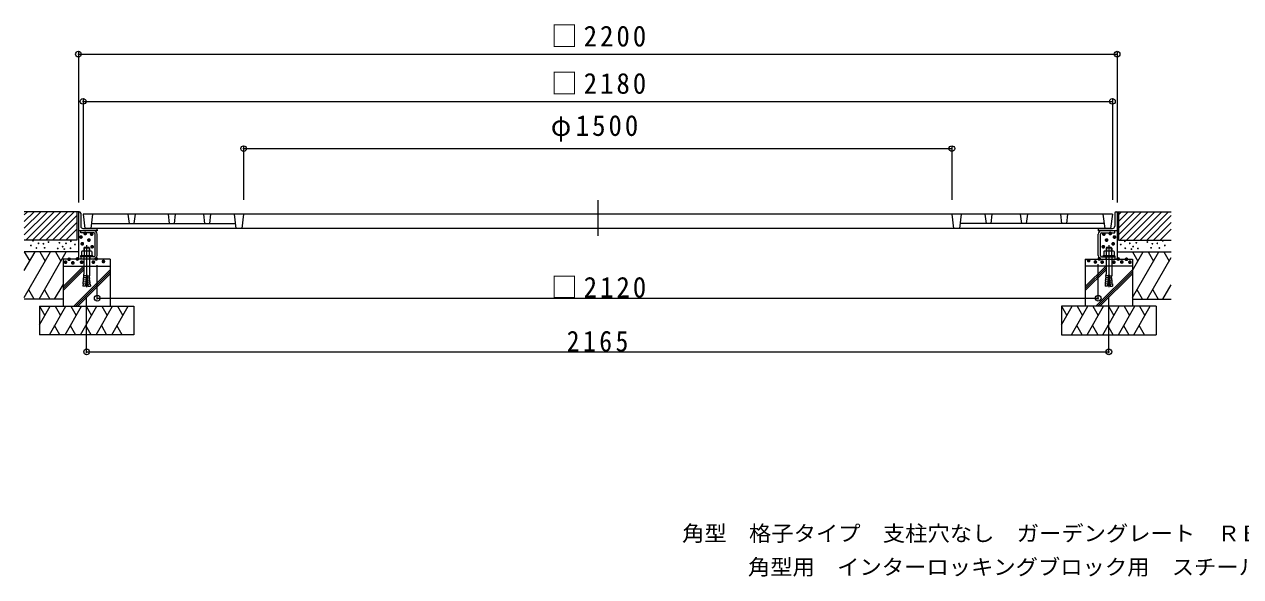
# Model space of a CAD drawing. Units: millimetres at full size, sheet at 1:15; details may follow other scales. Extents: x -2648 to 2841, y -2054 to 1725.
# Drawn here: x -2648 to -71, y -2054 to -885 of the extents above; entities that cross this region are included whole.
import ezdxf
from ezdxf.enums import TextEntityAlignment as Align

# ---------------------------------------------------------------- set-up
doc = ezdxf.new("R2010")
doc.units = ezdxf.units.MM
doc.header["$LTSCALE"] = 15
doc.header["$PDMODE"] = 32
doc.header["$PDSIZE"] = 12
for name, pattern in [('CHAIN1', [8, 5, -1, 1, -1]), ('CHAIN2', [12, 9, -1, 1, -1]), ('DASHED3', [4, 3, -1])]:
    doc.linetypes.add(name, pattern=pattern)
for name, color, linetype, lineweight in [('0-0', 3, 'Continuous', 9), ('0-1', 2, 'Continuous', 9), ('0-3', 6, 'Continuous', 9), ('0-4', 6, 'Continuous', 9), ('0-6', 6, 'Continuous', 9)]:
    doc.layers.add(name, color=color, linetype=linetype, lineweight=lineweight)
doc.layers.add('F-4', color=7, linetype='Continuous')
doc.layers.add('F-F', color=7, linetype='Continuous')
doc.styles.add('ＭＳ ゴシック', font='')
doc.styles.get('ＭＳ ゴシック').set_extended_font_data('MS Gothic')

msp = doc.modelspace()

# ---------------------------------------------------------------- linework, layer by layer
at = {"layer": '0-0'}
for p, q in [((-2523.05, -1287.09), (-2519.36, -1317.09)), ((-343.04, -1287.09), (-2523.05, -1287.09)), ((-2503.04, -1287.09), (-2506.73, -1317.09)), ((-2428.04, -1287.09), (-2425.59, -1307.09)), ((-2413.04, -1287.09), (-2415.5, -1307.09)), ((-2343.04, -1287.09), (-2340.59, -1307.09)), ((-2328.04, -1287.09), (-2330.5, -1307.09)), ((-2268.05, -1287.09), (-2265.59, -1307.09)), ((-2253.05, -1287.09), (-2255.5, -1307.09)), ((-2203.05, -1287.09), (-2199.36, -1317.09)), ((-2183.04, -1287.09), (-2186.73, -1317.09)), ((-683.04, -1287.09), (-679.36, -1317.09)), ((-663.04, -1287.09), (-666.73, -1317.09)), ((-613.04, -1287.09), (-610.59, -1307.09)), ((-598.04, -1287.09), (-600.5, -1307.09)), ((-538.04, -1287.09), (-535.59, -1307.09)), ((-523.04, -1287.09), (-525.5, -1307.09)), ((-453.04, -1287.09), (-450.59, -1307.09)), ((-438.04, -1287.09), (-440.5, -1307.09)), ((-363.04, -1287.09), (-359.36, -1317.09)), ((-343.04, -1287.09), (-346.73, -1317.09)), ((-2505.5, -1307.09), (-2200.59, -1307.09)), ((-360.59, -1307.09), (-665.5, -1307.09)), ((-346.73, -1317.09), (-2519.36, -1317.09))]:
    msp.add_line(p, q, dxfattribs=at)
at = {"layer": '0-1', "linetype": 'CHAIN1'}
msp.add_line((-1433.04, -1257.61), (-1433.04, -1339.55), dxfattribs=at)
at = {"layer": '0-1'}
for p, q in [((-2533.05, -1282.09), (-2533.05, -1322.09)), ((-2531.04, -1282.09), (-2533.05, -1282.09)), ((-2528.05, -1285.09), (-2528.05, -1312.59)), ((-338.05, -1285.09), (-338.05, -1312.59)), ((-335.05, -1282.09), (-333.05, -1282.09)), ((-333.05, -1282.09), (-333.05, -1322.09)), ((-2528.04, -1326.59), (-2528.04, -1322.09)), ((-2500.29, -1326.59), (-2528.04, -1326.59)), ((-2523.55, -1317.09), (-2496.04, -1317.09)), ((-2497.54, -1374.84), (-2497.54, -1329.34)), ((-2493.05, -1320.09), (-2493.05, -1322.09)), ((-2493.04, -1374.84), (-2493.04, -1329.34)), ((-373.05, -1320.09), (-373.05, -1322.09)), ((-333.05, -1322.09), (-373.05, -1322.09)), ((-373.05, -1374.84), (-373.05, -1329.34)), ((-370.14, -1317.09), (-342.55, -1317.09)), ((-368.55, -1374.84), (-368.55, -1329.34)), ((-365.8, -1326.59), (-338.05, -1326.59)), ((-338.05, -1326.59), (-338.05, -1322.09)), ((-333.05, -1322.09), (-333.05, -1382.09)), ((-2507.34, -1365.29), (-2523.75, -1365.29)), ((-2520.6, -1357.94), (-2521.55, -1358.88)), ((-2509.55, -1358.88), (-2521.55, -1358.88)), ((-2521.55, -1358.88), (-2521.55, -1365.29)), ((-2520.6, -1357.94), (-2520.6, -1365.29)), ((-2510.49, -1357.94), (-2520.6, -1357.94)), ((-2510.49, -1357.94), (-2510.49, -1365.29)), ((-2510.49, -1357.94), (-2509.55, -1358.88)), ((-2509.55, -1358.88), (-2509.55, -1365.29)), ((-342.34, -1365.29), (-358.75, -1365.29)), ((-355.6, -1357.94), (-356.55, -1358.88)), ((-344.55, -1358.88), (-356.55, -1358.88)), ((-356.55, -1358.88), (-356.55, -1365.29)), ((-355.6, -1357.94), (-355.6, -1365.29)), ((-345.49, -1357.94), (-355.6, -1357.94)), ((-345.49, -1357.94), (-345.49, -1365.29)), ((-345.49, -1357.94), (-344.55, -1358.88)), ((-344.55, -1358.88), (-344.55, -1365.29)), ((-2502.55, -1375.29), (-2528.55, -1375.29)), ((-2528.55, -1375.29), (-2528.55, -1377.59)), ((-2502.55, -1377.59), (-2528.55, -1377.59)), ((-2500.29, -1377.59), (-2528.04, -1377.59)), ((-2528.04, -1377.59), (-2528.04, -1382.09)), ((-2500.29, -1382.09), (-2528.04, -1382.09)), ((-2526.5, -1366.42), (-2526.5, -1375.29)), ((-2521.55, -1377.59), (-2521.55, -1413.76)), ((-2521.01, -1366.42), (-2521.01, -1375.29)), ((-2510.08, -1366.42), (-2510.08, -1375.29)), ((-2509.55, -1377.59), (-2509.55, -1413.76)), ((-2504.6, -1366.42), (-2504.6, -1375.29)), ((-2502.55, -1375.29), (-2502.55, -1377.59)), ((-365.8, -1377.59), (-338.05, -1377.59)), ((-365.8, -1382.09), (-338.05, -1382.09)), ((-337.55, -1375.29), (-363.55, -1375.29)), ((-363.55, -1375.29), (-363.55, -1377.59)), ((-337.55, -1377.59), (-363.55, -1377.59)), ((-361.5, -1366.42), (-361.5, -1375.29)), ((-356.55, -1377.59), (-356.55, -1413.76)), ((-356.01, -1366.42), (-356.01, -1375.29)), ((-345.08, -1366.42), (-345.08, -1375.29)), ((-344.55, -1377.59), (-344.55, -1413.76)), ((-339.6, -1366.42), (-339.6, -1375.29)), ((-338.05, -1377.59), (-338.05, -1382.09)), ((-337.55, -1375.29), (-337.55, -1377.59)), ((-2514.95, -1415.79), (-2516.15, -1415.79)), ((-349.95, -1415.79), (-351.15, -1415.79)), ((-2523.23, -1434.85), (-2523.62, -1439.23)), ((-2517.85, -1435.32), (-2523.23, -1434.85)), ((-2517.47, -1430.93), (-2522.85, -1430.46)), ((-2522.64, -1434.9), (-2522.85, -1430.46)), ((-2517.09, -1426.55), (-2522.47, -1426.08)), ((-2522.25, -1430.52), (-2522.47, -1426.08)), ((-2516.7, -1422.17), (-2522.08, -1421.7)), ((-2521.87, -1426.13), (-2522.08, -1421.7)), ((-2516.32, -1417.78), (-2521.7, -1417.31)), ((-2521.48, -1421.75), (-2521.7, -1417.31)), ((-2514.77, -1417.78), (-2509.39, -1417.31)), ((-2514.39, -1422.17), (-2509.01, -1421.7)), ((-2514, -1426.55), (-2508.62, -1426.08)), ((-2513.62, -1430.93), (-2508.24, -1430.46)), ((-2513.24, -1435.32), (-2507.86, -1434.85)), ((-2509.61, -1421.75), (-2509.39, -1417.31)), ((-2509.22, -1426.13), (-2509.01, -1421.7)), ((-2508.84, -1430.52), (-2508.62, -1426.08)), ((-2508.46, -1434.9), (-2508.24, -1430.46)), ((-2507.86, -1434.85), (-2507.47, -1439.23)), ((-358.23, -1434.85), (-358.62, -1439.23)), ((-352.85, -1435.32), (-358.23, -1434.85)), ((-352.47, -1430.93), (-357.85, -1430.46)), ((-357.64, -1434.9), (-357.85, -1430.46)), ((-352.09, -1426.55), (-357.47, -1426.08)), ((-357.25, -1430.52), (-357.47, -1426.08)), ((-351.7, -1422.17), (-357.08, -1421.7)), ((-356.87, -1426.13), (-357.08, -1421.7)), ((-351.32, -1417.78), (-356.7, -1417.31)), ((-356.49, -1421.75), (-356.7, -1417.31)), ((-349.77, -1417.78), (-344.39, -1417.31)), ((-349.39, -1422.17), (-344.01, -1421.7)), ((-349, -1426.55), (-343.63, -1426.08)), ((-348.62, -1430.93), (-343.24, -1430.46)), ((-348.24, -1435.32), (-342.86, -1434.85)), ((-344.61, -1421.75), (-344.39, -1417.31)), ((-344.22, -1426.13), (-344.01, -1421.7)), ((-343.84, -1430.52), (-343.63, -1426.08)), ((-343.46, -1434.9), (-343.24, -1430.46)), ((-342.86, -1434.85), (-342.47, -1439.23))]:
    msp.add_line(p, q, dxfattribs=at)
at = {"layer": '0-1', "linetype": 'CHAIN2'}
for p, q in [((-2515.55, -1352.52), (-2515.55, -1441.79)), ((-350.55, -1352.52), (-350.55, -1441.79)), ((-2515.55, -1371.76), (-2515.55, -1385.97)), ((-2515.55, -1371.76), (-2515.55, -1385.97)), ((-2515.54, -1371.76), (-2515.54, -1385.97)), ((-2515.54, -1371.76), (-2515.54, -1385.97)), ((-350.55, -1371.76), (-350.55, -1385.97)), ((-350.55, -1371.76), (-350.55, -1385.97)), ((-350.55, -1371.76), (-350.55, -1385.97))]:
    msp.add_line(p, q, dxfattribs=at)
at = {"layer": '0-1', "linetype": 'DASHED3'}
for p, q in [((-2509.04, -1377.59), (-2509.04, -1382.09)), ((-2509.04, -1377.59), (-2509.04, -1382.09)), ((-357.05, -1377.59), (-357.05, -1382.09))]:
    msp.add_line(p, q, dxfattribs=at)
at = {"layer": '0-1'}
for points in [[(-2493.05, -1322.09), (-2532.4, -1322.09), (-2533.05, -1322.09), (-2533.05, -1382.09)], [(-2516.15, -1415.79), (-2518.24, -1439.7), (-2523.62, -1439.23)], [(-2514.95, -1415.79), (-2512.85, -1439.7), (-2507.47, -1439.23)], [(-351.15, -1415.79), (-353.24, -1439.7), (-358.62, -1439.23)], [(-349.95, -1415.79), (-347.85, -1439.7), (-342.47, -1439.23)]]:
    msp.add_lwpolyline(points, dxfattribs=at)
for centre, radius, start, end in [((-2531.04, -1285.09), 3, 0, 90), ((-335.05, -1285.09), 3, 90, 180), ((-2523.55, -1312.59), 4.5, 180, 270), ((-342.55, -1312.59), 4.5, 270, 0), ((-2500.29, -1329.34), 7.25, 0, 90), ((-2500.29, -1329.34), 2.75, 0, 90), ((-2496.04, -1320.09), 3, 0, 90), ((-370.05, -1320.09), 3, 90, 180), ((-365.8, -1329.34), 7.25, 90, 180), ((-365.8, -1329.34), 2.75, 90, 180), ((-2523.75, -1369.2), 3.9, 45.36182, 134.6387), ((-2515.55, -1379.12), 13.83, 66.7197, 113.2802), ((-2507.34, -1369.2), 3.9, 45.36104, 134.6387), ((-358.75, -1369.19), 3.9, 45.36182, 134.6387), ((-350.55, -1379.12), 13.83, 66.7197, 113.2802), ((-342.34, -1369.19), 3.9, 45.36104, 134.6387), ((-2500.29, -1374.84), 2.75, 270, 0), ((-2500.29, -1374.84), 7.25, 270, 0), ((-365.8, -1374.84), 7.25, 180, 270), ((-365.8, -1374.84), 2.75, 180, 270), ((-2564.01, -1413.7), 42.47, 355.12158, 359.91591), ((-2467.08, -1413.7), 42.47, 180.08409, 184.87842), ((-399.01, -1413.7), 42.47, 355.12158, 359.91591), ((-302.08, -1413.7), 42.47, 180.08409, 184.87842)]:
    msp.add_arc(centre, radius, start, end, dxfattribs=at)
at = {"layer": '0-3'}
for p, q in [((-2647.52, -1367.09), (-2636.2, -1386.71)), ((-2647.52, -1406.32), (-2624.87, -1367.09)), ((-2647.52, -1463.64), (-2591.78, -1367.09)), ((-2616.42, -1467.09), (-2558.68, -1367.09)), ((-2614.43, -1367.09), (-2603.1, -1386.71)), ((-2581.33, -1367.09), (-2570.01, -1386.71)), ((-300.55, -1367.09), (-289.22, -1386.71)), ((-300.55, -1406.32), (-277.9, -1367.09)), ((-300.55, -1463.64), (-244.8, -1367.09)), ((-269.44, -1467.09), (-218.57, -1378.98)), ((-267.45, -1367.09), (-256.13, -1386.71)), ((-234.36, -1367.09), (-223.03, -1386.71)), ((-2565.55, -1440.43), (-2522.21, -1397.09)), ((-2565.55, -1444.67), (-2521.55, -1400.67)), ((-2565.55, -1448.92), (-2521.55, -1404.92)), ((-2542.97, -1482.09), (-2465.55, -1404.67)), ((-2538.73, -1482.09), (-2465.55, -1408.91)), ((-2534.48, -1482.09), (-2465.55, -1413.15)), ((-400.55, -1440.43), (-357.21, -1397.09)), ((-400.55, -1444.67), (-356.55, -1400.67)), ((-400.55, -1448.92), (-356.55, -1404.92)), ((-377.97, -1482.09), (-300.55, -1404.67)), ((-373.73, -1482.09), (-300.55, -1408.91)), ((-369.48, -1482.09), (-300.55, -1413.15)), ((-2583.33, -1467.09), (-2565.55, -1436.3)), ((-236.35, -1467.09), (-218.57, -1436.3)), ((-2626.44, -1467.09), (-2637.79, -1447.44)), ((-2604.69, -1447.44), (-2593.35, -1467.09)), ((-279.46, -1467.09), (-290.81, -1447.44)), ((-257.72, -1447.44), (-246.37, -1467.09)), ((-2615.55, -1482.09), (-2604.22, -1501.71)), ((-2615.55, -1521.32), (-2592.9, -1482.09)), ((-2594.44, -1542.09), (-2559.8, -1482.09)), ((-2582.45, -1482.09), (-2571.13, -1501.71)), ((-2561.35, -1542.09), (-2526.71, -1482.09)), ((-2549.36, -1482.09), (-2538.03, -1501.71)), ((-2528.48, -1542.09), (-2493.83, -1482.09)), ((-2516.49, -1482.09), (-2505.16, -1501.71)), ((-2495.38, -1542.09), (-2460.74, -1482.09)), ((-2483.39, -1482.09), (-2472.07, -1501.71)), ((-2462.51, -1542.09), (-2427.87, -1482.09)), ((-2450.52, -1482.09), (-2439.19, -1501.71)), ((-450.55, -1482.09), (-439.22, -1501.71)), ((-450.55, -1521.32), (-427.9, -1482.09)), ((-429.44, -1542.09), (-394.8, -1482.09)), ((-417.45, -1482.09), (-406.13, -1501.71)), ((-396.35, -1542.09), (-361.71, -1482.09)), ((-384.36, -1482.09), (-373.03, -1501.71)), ((-363.48, -1542.09), (-328.83, -1482.09)), ((-351.49, -1482.09), (-340.16, -1501.71)), ((-330.38, -1542.09), (-295.74, -1482.09)), ((-318.39, -1482.09), (-307.07, -1501.71)), ((-297.51, -1542.09), (-262.87, -1482.09)), ((-285.52, -1482.09), (-274.19, -1501.71)), ((-2572.19, -1542.09), (-2583.32, -1522.82)), ((-2550.22, -1522.82), (-2539.1, -1542.09)), ((-2506.22, -1542.09), (-2517.35, -1522.82)), ((-2484.26, -1522.82), (-2473.13, -1542.09)), ((-2440.26, -1542.09), (-2451.38, -1522.82)), ((-407.19, -1542.09), (-418.32, -1522.82)), ((-385.22, -1522.82), (-374.1, -1542.09)), ((-341.23, -1542.09), (-352.35, -1522.82)), ((-319.26, -1522.82), (-308.13, -1542.09)), ((-275.26, -1542.09), (-286.38, -1522.82))]:
    msp.add_line(p, q, dxfattribs=at)
at = {"layer": '0-4', "color": 7}
for p, q in [((-2533.05, -943.97), (-2533.05, -1262.09)), ((-2533.05, -948.47), (-333.04, -948.47)), ((-333.04, -943.97), (-333.04, -1262.09)), ((-2523.05, -1043.97), (-2523.05, -1257.09)), ((-2523.05, -1048.47), (-343.04, -1048.47)), ((-343.04, -1043.97), (-343.04, -1257.09)), ((-2183.04, -1143.97), (-2183.04, -1257.09)), ((-2183.04, -1148.47), (-683.04, -1148.47)), ((-683.04, -1143.97), (-683.04, -1257.09)), ((-2493.04, -1467.9), (-2493.04, -1394.84)), ((-373.05, -1467.9), (-373.05, -1393.07)), ((-2515.55, -1581.51), (-2515.55, -1461.79)), ((-2493.04, -1464.9), (-373.05, -1464.9)), ((-350.55, -1581.51), (-350.55, -1461.79)), ((-2515.55, -1578.51), (-350.55, -1578.51))]:
    msp.add_line(p, q, dxfattribs=at)
for p in [(-2533.05, -948.47), (-333.04, -948.47), (-2523.05, -1048.47), (-343.04, -1048.47), (-2183.04, -1148.47), (-683.04, -1148.47), (-2493.04, -1464.9), (-373.05, -1464.9), (-2515.55, -1578.51), (-350.55, -1578.51)]:
    msp.add_point(p, dxfattribs=at)
at = {"layer": '0-6'}
for p, q in [((-2533.05, -1282.09), (-2647.52, -1282.09)), ((-2647.52, -1288.61), (-2641, -1282.09)), ((-2647.52, -1331.04), (-2598.58, -1282.09)), ((-2647.52, -1302.75), (-2626.86, -1282.09)), ((-2647.52, -1316.9), (-2612.72, -1282.09)), ((-2644.44, -1342.09), (-2584.44, -1282.09)), ((-2630.29, -1342.09), (-2570.29, -1282.09)), ((-2616.15, -1342.09), (-2556.15, -1282.09)), ((-2602.01, -1342.09), (-2542.01, -1282.09)), ((-2536.05, -1282.09), (-2536.05, -1342.09)), ((-333.05, -1282.09), (-218.57, -1282.09)), ((-330.05, -1288.61), (-323.53, -1282.09)), ((-330.05, -1331.04), (-281.1, -1282.09)), ((-330.05, -1302.75), (-309.39, -1282.09)), ((-330.05, -1316.9), (-295.24, -1282.09)), ((-330.05, -1282.09), (-330.05, -1342.09)), ((-326.96, -1342.09), (-266.96, -1282.09)), ((-312.82, -1342.09), (-252.82, -1282.09)), ((-298.67, -1342.09), (-238.67, -1282.09)), ((-284.53, -1342.09), (-224.53, -1282.09)), ((-2587.87, -1342.09), (-2536.05, -1290.27)), ((-2573.72, -1342.09), (-2536.05, -1304.41)), ((-270.39, -1342.09), (-218.57, -1290.27)), ((-256.25, -1342.09), (-218.57, -1304.41)), ((-2559.58, -1342.09), (-2536.05, -1318.55)), ((-242.11, -1342.09), (-218.57, -1318.55)), ((-2536.05, -1342.09), (-2647.52, -1342.09)), ((-330.05, -1342.09), (-218.57, -1342.09)), ((-2533.05, -1367.09), (-2647.52, -1367.09)), ((-2465.55, -1382.09), (-2465.55, -1482.09)), ((-400.55, -1382.09), (-400.55, -1482.09)), ((-333.05, -1367.09), (-218.57, -1367.09)), ((-2565.55, -1397.09), (-2465.55, -1397.09)), ((-300.55, -1397.09), (-400.55, -1397.09)), ((-2565.55, -1467.09), (-2647.52, -1467.09)), ((-300.55, -1467.09), (-218.57, -1467.09)), ((-2615.55, -1482.09), (-2615.55, -1542.09)), ((-250.55, -1482.09), (-250.55, -1542.09)), ((-450.55, -1542.09), (-250.55, -1542.09))]:
    msp.add_line(p, q, dxfattribs=at)
for points in [[(-2465.55, -1382.09), (-2565.55, -1382.09), (-2565.55, -1482.09)], [(-400.55, -1382.09), (-300.55, -1382.09), (-300.55, -1482.09)], [(-2615.55, -1482.09), (-2415.55, -1482.09), (-2415.55, -1542.09), (-2615.55, -1542.09)], [(-250.55, -1482.09), (-450.55, -1482.09), (-450.55, -1542.09)]]:
    msp.add_lwpolyline(points, dxfattribs=at)

# ---------------------------------------------------------------- texts
at = {"layer": '0-4', "style": 'ＭＳ ゴシック'}
for height, p in [(27.49, (-2546.24, -1358.02)), (27.49, (-2537.31, -1350.5)), (27.49, (-2529.48, -1364.44)), (27.49, (-2523.68, -1351.76)), (27.49, (-379.91, -1351.76)), (27.49, (-374.11, -1364.44)), (27.49, (-366.28, -1350.5)), (27.49, (-357.36, -1358.02)), (13.75, (-2643.17, -1364.78)), (13.75, (-2638.8, -1354.9)), (13.75, (-2631.57, -1370.14)), (13.75, (-2627.2, -1360.26)), (13.75, (-2616.78, -1361.13)), (13.75, (-2614.17, -1369.81)), (13.75, (-2606.07, -1357.51)), (13.75, (-2586.32, -1371.28)), (13.75, (-2582.84, -1359.06)), (13.75, (-2575.95, -1367.21)), (13.75, (-2572.47, -1372.42)), (13.75, (-2569, -1360.26)), (13.75, (-2559.44, -1370.68)), (13.75, (-2558.57, -1355.91)), (13.75, (-2549.88, -1362.86)), (27.49, (-2543.57, -1372.27)), (27.49, (-2522.59, -1378.54)), (27.49, (-381, -1378.54)), (27.49, (-360.02, -1372.27)), (13.75, (-334.96, -1362.86)), (13.75, (-326.27, -1355.91)), (13.75, (-325.4, -1370.68)), (13.75, (-315.84, -1360.26)), (13.75, (-312.37, -1372.42)), (13.75, (-308.89, -1367.21)), (13.75, (-302, -1359.06)), (13.75, (-298.52, -1371.28)), (13.75, (-278.77, -1357.51)), (13.75, (-270.67, -1369.81)), (13.75, (-268.06, -1361.13)), (13.75, (-257.64, -1360.26)), (13.75, (-253.28, -1370.14)), (13.75, (-246.04, -1354.9)), (13.75, (-241.67, -1364.78)), (27.49, (-2578.99, -1411.22)), (27.49, (-2571.56, -1405.1)), (27.49, (-2563.53, -1412.61)), (27.49, (-2553.96, -1404.45)), (27.49, (-2544.89, -1411.22)), (27.49, (-2520.08, -1411.01)), (27.49, (-2514.17, -1404.23)), (27.49, (-2498.78, -1409.72)), (27.49, (-412.09, -1407.77)), (27.49, (-397.88, -1410.79)), (27.49, (-389.42, -1404.23)), (27.49, (-383.52, -1411.01)), (27.49, (-358.7, -1411.22)), (27.49, (-349.63, -1404.45)), (27.49, (-341.87, -1410.79)), (27.49, (-332.04, -1405.1)), (27.49, (-324.6, -1411.22))]:
    msp.add_text('・', height=height, dxfattribs=at).set_placement(p, align=Align.BOTTOM_LEFT)
at = {"layer": '0-4', "color": 2, "char_height": 43.99, "attachment_point": 7, "style": 'ＭＳ ゴシック'}
for s, insert in [('\\T1.22;\\W0.95;□2200', (-1532.42, -933.47)), ('\\T1.22;\\W0.95;□2180', (-1532.42, -1033.47)), ('\\T1.22;\\W0.95;φ1500', (-1532.42, -1133.47)), ('\\T1.22;\\W0.95;□2120', (-1532.42, -1464.9)), ('\\T1.28;\\W0.9;2165', (-1498.67, -1578.51))]:
    msp.add_mtext(s, dxfattribs=dict(at, insert=insert))
at = {"layer": 'F-4', "style": 'ＭＳ ゴシック', "width": 1.05}
msp.add_text('角型用\u3000インターロッキングブロック用\u3000スチール製受枠\u3000ＳＨ－Ｅ－２１８０', height=32.99, dxfattribs=at).set_placement((-1114.93, -2060.18), align=Align.BOTTOM_LEFT)
at = {"layer": 'F-F', "style": 'ＭＳ ゴシック', "width": 1.05}
msp.add_text('角型\u3000格子タイプ\u3000支柱穴なし\u3000ガーデングレート\u3000ＲＢＫ－１－２１８０×１５００', height=32.99, dxfattribs=at).set_placement((-1254.43, -1988.97), align=Align.BOTTOM_LEFT)

doc.saveas('drawing.dxf')
